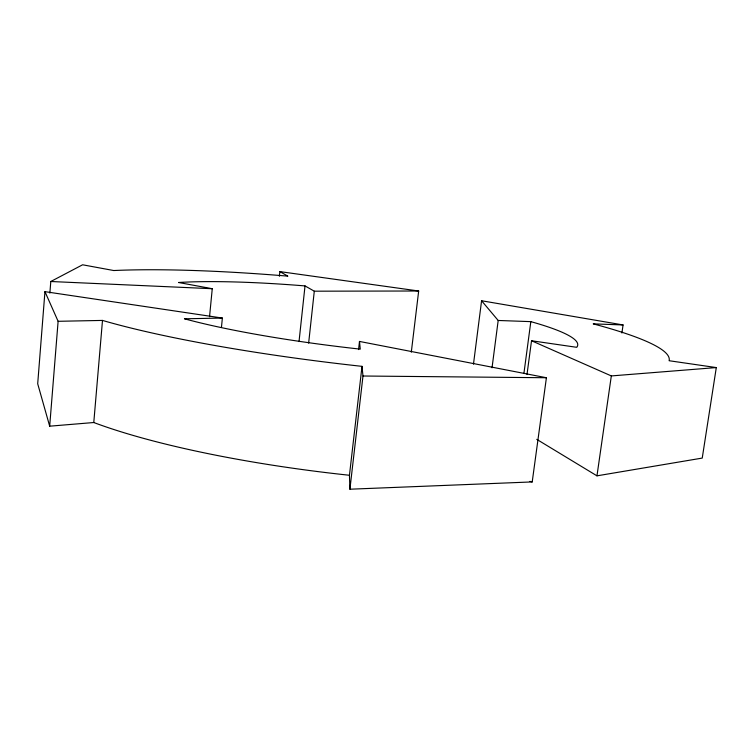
<?xml version="1.0" encoding="UTF-8"?>
<svg xmlns="http://www.w3.org/2000/svg" width="754" height="754" viewBox="0 0 754 754"><rect width="100%" height="100%" fill="white"/><g stroke="black" fill="none" stroke-linecap="round" stroke-linejoin="round"><path stroke-width="1.13" d="M221.45 327.396L222.373 318.056L44.948 291.657L37.7 383.767L49.679 426.18L93.779 422.523A312.957 60.169 6.5 0 0 349.451 475.265L349.913 489.214L532.211 481.919L546.414 377.735L359.488 341.439L358.555 349.592M49.868 293.118L50.791 281.506L82.601 264.786L113.741 270.535A316.171 41.168 6.5 0 1 287.839 276.134L279.866 271.6L279.376 276.275M49.679 426.18L58.115 321.298L44.948 291.657M93.779 422.523L102.497 320.422A316.171 41.168 6.5 0 0 362.005 366.35L362.985 376.01L349.913 489.214M209.537 316.727L212.26 288.716L178.538 282.496A223.175 28.718 6.5 0 1 305.021 285.917L314.295 291.185L418.677 291.006L411.298 352.184M299.027 341.581L305.021 285.917M308.64 343.117L314.295 291.185M349.451 475.265L362.005 366.35M473.474 364.163L481.58 300.752L623.068 324.946L621.909 333.014M492.032 367.792L498.187 320.469L481.58 300.752M523.898 373.532L530.825 321.638L498.187 320.469M527.008 374.427L531.523 340.751L576.735 347.311A223.175 28.718 6.5 0 0 530.825 321.638M623.068 324.946L593.228 323.871A316.171 41.168 6.5 0 1 669.109 360.723L716.3 367.575L702.238 458.083L596.97 475.84L611.324 375.926L531.523 340.751M611.324 375.926L716.3 367.575M58.115 321.298L102.497 320.422M222.373 318.056L184.457 318.801A223.175 28.718 6.5 0 0 360.271 349.14L359.488 341.439M362.985 376.01L546.414 377.735M50.791 281.506L212.26 288.716M279.866 271.6L418.677 291.006M529.93 481.391L532.211 481.919M536.754 439.346L596.97 475.84"/></g></svg>
